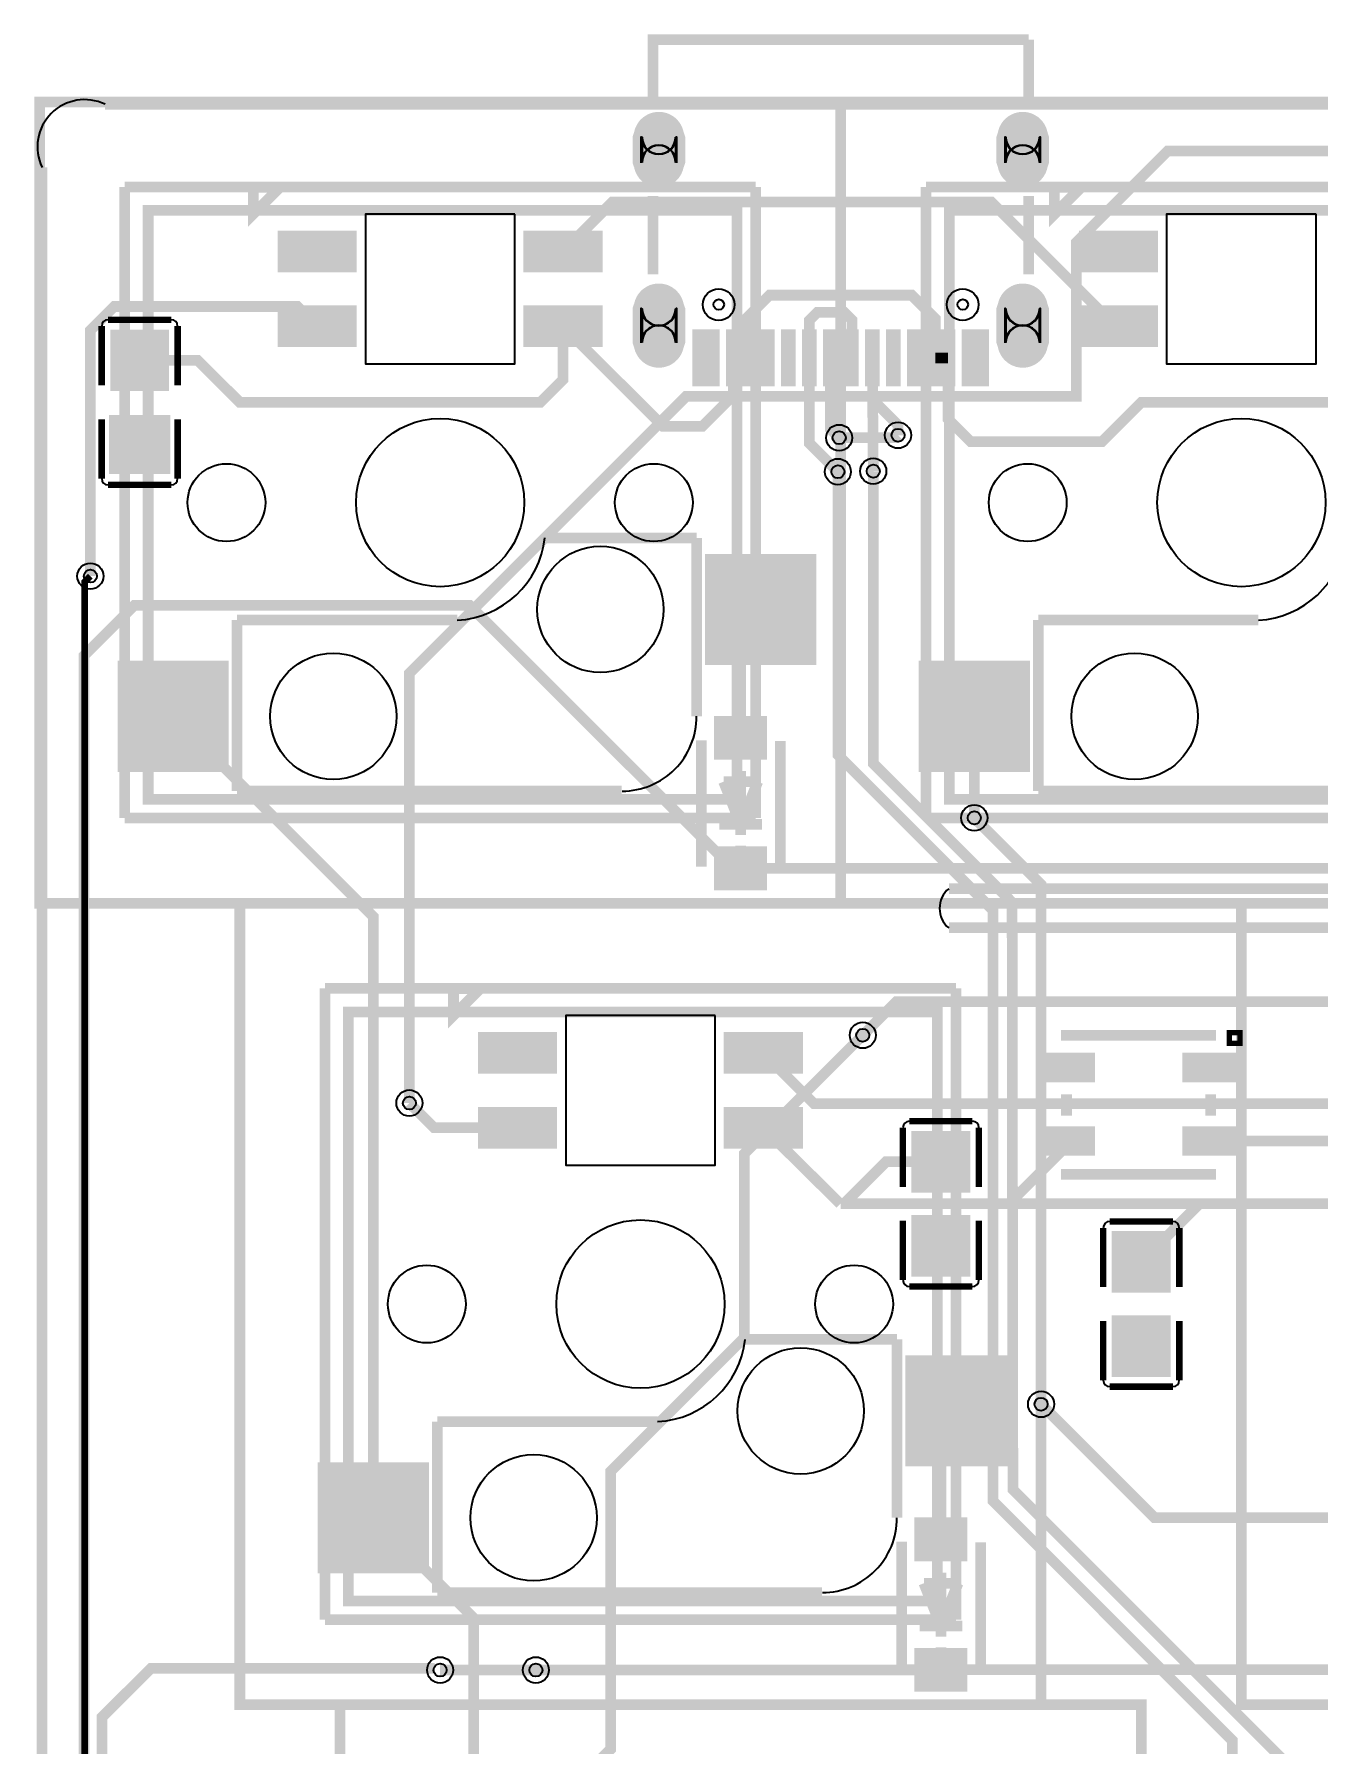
# Model space of a CAD drawing. Extents: x 183 to 12581, y -4976 to -1155.
# Drawn here: x 183 to 1384, y -2755 to -1155 of the extents above; entities that cross this region are included whole.
import ezdxf

# ---------------------------------------------------------------- set-up
doc = ezdxf.new("R2010")
doc.units = 9
for name, color, linetype, true_color in [('BoardOutLine', 7, 'Continuous', 0xff00ff), ('BottomLayer', 7, 'Continuous', 0x0000ff), ('BottomPasteMaskLayer', 7, 'Continuous', 0x800000), ('BottomSilkLayer', 7, 'Continuous', 0x66cc33), ('BottomSolderMaskLayer', 7, 'Continuous', 0xaa00ff), ('Document', 7, 'Continuous', 0xffffff), ('Hole', 7, 'Continuous', 0x222222), ('Multi-Layer', 7, 'Continuous', 0xc0c0c0), ('TopLayer', 7, 'Continuous', 0xff0000), ('TopSilkLayer', 7, 'Continuous', 0xffcc00), ('TopSolderMaskLayer', 7, 'Continuous', 0x800080)]:
    doc.layers.add(name, color=color, linetype=linetype, true_color=true_color)

msp = doc.modelspace()

# ---------------------------------------------------------------- hatches: boundary and pattern name
at = {"layer": 'BottomLayer'}
for points in [[(412.5, -1341.3), (482.5, -1341.3), (482.5, -1376.3), (412.5, -1376.3)], [(642.5, -1341.3), (712.5, -1341.3), (712.5, -1376.3), (642.5, -1376.3)], [(1162.5, -1341.3), (1232.5, -1341.3), (1232.5, -1376.3), (1162.5, -1376.3)], [(412.5, -1411.3), (482.5, -1411.3), (482.5, -1446.3), (412.5, -1446.3)], [(642.5, -1411.3), (712.5, -1411.3), (712.5, -1446.3), (642.5, -1446.3)], [(1162.5, -1411.3), (1232.5, -1411.3), (1232.5, -1446.3), (1162.5, -1446.3)], [(307.8, -1488.4), (254.7, -1488.4), (254.7, -1432.9), (307.8, -1432.9)], [(799.7, -1484), (811.5, -1484), (811.5, -1432.8), (799.7, -1432.8)], [(811.5, -1484), (823.3, -1484), (823.3, -1432.8), (811.5, -1432.8)], [(831.2, -1484), (843, -1484), (843, -1432.8), (831.2, -1432.8)], [(843, -1484), (854.8, -1484), (854.8, -1432.8), (843, -1432.8)], [(862.7, -1484), (874.5, -1484), (874.5, -1432.8), (862.7, -1432.8)], [(882.4, -1484), (894.2, -1484), (894.2, -1432.8), (882.4, -1432.8)], [(902.1, -1484), (913.9, -1484), (913.9, -1432.8), (902.1, -1432.8)], [(921.8, -1484), (933.6, -1484), (933.6, -1432.8), (921.8, -1432.8)], [(941.5, -1484), (953.3, -1484), (953.3, -1432.8), (941.5, -1432.8)], [(961.1, -1484), (973, -1484), (973, -1432.8), (961.1, -1432.8)], [(980.8, -1484), (992.6, -1484), (992.6, -1432.8), (980.8, -1432.8)], [(1000.5, -1484), (1012.3, -1484), (1012.3, -1432.8), (1000.5, -1432.8)], [(1020.2, -1484), (1032, -1484), (1032, -1432.8), (1020.2, -1432.8)], [(1032, -1484), (1043.8, -1484), (1043.8, -1432.8), (1032, -1432.8)], [(1051.7, -1484), (1063.5, -1484), (1063.5, -1432.8), (1051.7, -1432.8)], [(1063.5, -1484), (1075.3, -1484), (1075.3, -1432.8), (1063.5, -1432.8)], [(253.5, -1512.8), (253.5, -1566), (309, -1566), (309, -1512.8)], [(812.5, -1643.8), (912.5, -1643.8), (912.5, -1743.8), (812.5, -1743.8)], [(262.5, -1743.8), (362.5, -1743.8), (362.5, -1843.8), (262.5, -1843.8)], [(1012.5, -1743.8), (1112.5, -1743.8), (1112.5, -1843.8), (1012.5, -1843.8)], [(867.4, -1833.7), (867.4, -1794.3), (820.1, -1794.3), (820.1, -1833.7)], [(867.4, -1955.7), (867.4, -1916.4), (820.1, -1916.4), (820.1, -1955.7)], [(600, -2091.3), (670, -2091.3), (670, -2126.3), (600, -2126.3)], [(830, -2091.3), (900, -2091.3), (900, -2126.3), (830, -2126.3)], [(1123.2, -2135.2), (1174.4, -2135.2), (1174.4, -2109.6), (1123.2, -2109.6)], [(1258.2, -2135.2), (1309.4, -2135.2), (1309.4, -2109.6), (1258.2, -2109.6)], [(600, -2161.3), (670, -2161.3), (670, -2196.3), (600, -2196.3)], [(830, -2161.3), (900, -2161.3), (900, -2196.3), (830, -2196.3)], [(1057.8, -2238.4), (1004.7, -2238.4), (1004.7, -2182.9), (1057.8, -2182.9)], [(1123.2, -2204.1), (1174.4, -2204.1), (1174.4, -2178.5), (1123.2, -2178.5)], [(1258.2, -2204.1), (1309.4, -2204.1), (1309.4, -2178.5), (1258.2, -2178.5)], [(1057.8, -2261.7), (1004.7, -2261.7), (1004.7, -2317.2), (1057.8, -2317.2)], [(1192.2, -2332.2), (1245.4, -2332.2), (1245.4, -2276.7), (1192.2, -2276.7)], [(1192.2, -2355.4), (1245.4, -2355.4), (1245.4, -2410.9), (1192.2, -2410.9)], [(1000, -2393.8), (1100, -2393.8), (1100, -2493.8), (1000, -2493.8)], [(450, -2493.8), (550, -2493.8), (550, -2593.8), (450, -2593.8)], [(1054.9, -2583.7), (1054.9, -2544.4), (1007.7, -2544.4), (1007.7, -2583.7)], [(1054.9, -2705.8), (1054.9, -2666.4), (1007.7, -2666.4), (1007.7, -2705.8)]]:
    msp.add_hatch(color=256, dxfattribs=at).paths.add_polyline_path(points)
at = {"layer": 'BottomPasteMaskLayer'}
for points in [[(766.7, -1299), (765.5, -1299), (764.3, -1298.9), (763.1, -1298.7), (762, -1298.5), (760.8, -1298.2), (759.7, -1297.8), (758.6, -1297.4), (757.5, -1297), (756.5, -1296.5), (755.4, -1295.9), (754.4, -1295.3), (753.5, -1294.6), (752.5, -1293.9), (751.6, -1293.1), (750.7, -1292.3), (749.9, -1291.5), (749.1, -1290.6), (748.4, -1289.7), (747.7, -1288.7), (747.1, -1287.8), (746.5, -1286.7), (746, -1285.7), (745.5, -1284.6), (745, -1283.5), (744.7, -1282.4), (744.3, -1281.3), (744.1, -1280.1), (743.9, -1279), (743.7, -1277.8), (743.6, -1276.6), (743.6, -1275.4), (743.6, -1251.8), (743.6, -1250.6), (743.7, -1249.5), (743.9, -1248.3), (744.1, -1247.1), (744.3, -1246), (744.7, -1244.8), (745, -1243.7), (745.5, -1242.6), (746, -1241.6), (746.5, -1240.5), (747.1, -1239.5), (747.7, -1238.5), (748.4, -1237.5), (749.1, -1236.6), (749.9, -1235.7), (750.7, -1234.9), (751.6, -1234.1), (752.5, -1233.3), (753.5, -1232.6), (754.4, -1232), (755.4, -1231.4), (756.5, -1230.8), (757.5, -1230.3), (758.6, -1229.8), (759.7, -1229.4), (760.8, -1229.1), (762, -1228.8), (763.1, -1228.5), (764.3, -1228.4), (765.5, -1228.3), (766.7, -1228.2), (767.8, -1228.2), (769, -1228.3), (770.2, -1228.4), (771.3, -1228.5), (772.5, -1228.8), (773.6, -1229.1), (774.8, -1229.4), (775.9, -1229.8), (777, -1230.3), (778, -1230.8), (779.1, -1231.4), (780.1, -1232), (781, -1232.6), (782, -1233.3), (782.9, -1234.1), (783.7, -1234.9), (784.6, -1235.7), (785.3, -1236.6), (786.1, -1237.5), (786.8, -1238.5), (787.4, -1239.5), (788, -1240.5), (788.5, -1241.6), (789, -1242.6), (789.4, -1243.7), (789.8, -1244.8), (790.1, -1246), (790.4, -1247.1), (790.6, -1248.3), (790.7, -1249.5), (790.8, -1250.6), (790.9, -1251.8), (790.9, -1275.4), (790.8, -1276.6), (790.7, -1277.8), (790.6, -1279), (790.4, -1280.1), (790.1, -1281.3), (789.8, -1282.4), (789.4, -1283.5), (789, -1284.6), (788.5, -1285.7), (788, -1286.7), (787.4, -1287.8), (786.8, -1288.7), (786.1, -1289.7), (785.3, -1290.6), (784.6, -1291.5), (783.7, -1292.3), (782.9, -1293.1), (782, -1293.9), (781, -1294.6), (780.1, -1295.3), (779.1, -1295.9), (778, -1296.5), (777, -1297), (775.9, -1297.4), (774.8, -1297.8), (773.6, -1298.2), (772.5, -1298.5), (771.3, -1298.7), (770.2, -1298.9), (769, -1299), (767.8, -1299)], [(1109.6, -1299), (1108.4, -1299), (1107.2, -1299), (1106, -1299), (1104.9, -1298.9), (1103.7, -1298.7), (1102.5, -1298.5), (1101.4, -1298.2), (1100.3, -1297.8), (1099.2, -1297.4), (1098.1, -1297), (1097, -1296.5), (1096, -1295.9), (1095, -1295.3), (1094, -1294.6), (1093.1, -1293.9), (1092.2, -1293.1), (1091.3, -1292.3), (1090.5, -1291.5), (1089.7, -1290.6), (1089, -1289.7), (1088.3, -1288.7), (1087.6, -1287.8), (1087.1, -1286.7), (1086.5, -1285.7), (1086, -1284.6), (1085.6, -1283.5), (1085.2, -1282.4), (1084.9, -1281.3), (1084.6, -1280.1), (1084.4, -1279), (1084.3, -1277.8), (1084.2, -1276.6), (1084.2, -1275.4), (1084.2, -1251.8), (1084.2, -1250.6), (1084.3, -1249.5), (1084.4, -1248.3), (1084.6, -1247.1), (1084.9, -1246), (1085.2, -1244.8), (1085.6, -1243.7), (1086, -1242.6), (1086.5, -1241.6), (1087.1, -1240.5), (1087.6, -1239.5), (1088.3, -1238.5), (1089, -1237.5), (1089.7, -1236.6), (1090.5, -1235.7), (1091.3, -1234.9), (1092.2, -1234.1), (1093.1, -1233.3), (1094, -1232.6), (1095, -1232), (1096, -1231.4), (1097, -1230.8), (1098.1, -1230.3), (1099.2, -1229.8), (1100.3, -1229.4), (1101.4, -1229.1), (1102.5, -1228.8), (1103.7, -1228.5), (1104.9, -1228.4), (1106, -1228.3), (1107.2, -1228.2), (1108.4, -1228.2), (1109.6, -1228.3), (1110.7, -1228.4), (1111.9, -1228.5), (1113.1, -1228.8), (1114.2, -1229.1), (1115.3, -1229.4), (1116.4, -1229.8), (1117.5, -1230.3), (1118.6, -1230.8), (1119.6, -1231.4), (1120.6, -1232), (1121.6, -1232.6), (1122.5, -1233.3), (1123.4, -1234.1), (1124.3, -1234.9), (1125.1, -1235.7), (1125.9, -1236.6), (1126.6, -1237.5), (1127.3, -1238.5), (1128, -1239.5), (1128.5, -1240.5), (1129.1, -1241.6), (1129.6, -1242.6), (1130, -1243.7), (1130.4, -1244.8), (1130.7, -1246), (1131, -1247.1), (1131.2, -1248.3), (1131.3, -1249.5), (1131.4, -1250.6), (1131.4, -1251.8), (1131.4, -1275.4), (1131.4, -1276.6), (1131.3, -1277.8), (1131.2, -1279), (1131, -1280.1), (1130.7, -1281.3), (1130.4, -1282.4), (1130, -1283.5), (1129.6, -1284.6), (1129.1, -1285.7), (1128.5, -1286.7), (1128, -1287.8), (1127.3, -1288.7), (1126.6, -1289.7), (1125.9, -1290.6), (1125.1, -1291.5), (1124.3, -1292.3), (1123.4, -1293.1), (1122.5, -1293.9), (1121.6, -1294.6), (1120.6, -1295.3), (1119.6, -1295.9), (1118.6, -1296.5), (1117.5, -1297), (1116.4, -1297.4), (1115.3, -1297.8), (1114.2, -1298.2), (1113.1, -1298.5), (1111.9, -1298.7), (1110.7, -1298.9)], [(412.5, -1341.3), (482.5, -1341.3), (482.5, -1376.3), (412.5, -1376.3)], [(642.5, -1341.3), (712.5, -1341.3), (712.5, -1376.3), (642.5, -1376.3)], [(1162.5, -1341.3), (1232.5, -1341.3), (1232.5, -1376.3), (1162.5, -1376.3)], [(769, -1467.5), (767.8, -1467.5), (766.7, -1467.5), (765.5, -1467.5), (764.3, -1467.4), (763.1, -1467.2), (762, -1467), (760.8, -1466.7), (759.7, -1466.3), (758.6, -1465.9), (757.5, -1465.5), (756.5, -1465), (755.4, -1464.4), (754.4, -1463.8), (753.5, -1463.1), (752.5, -1462.4), (751.6, -1461.6), (750.7, -1460.8), (749.9, -1460), (749.1, -1459.1), (748.4, -1458.2), (747.7, -1457.2), (747.1, -1456.2), (746.5, -1455.2), (746, -1454.2), (745.5, -1453.1), (745, -1452), (744.7, -1450.9), (744.3, -1449.8), (744.1, -1448.6), (743.9, -1447.5), (743.7, -1446.3), (743.6, -1445.1), (743.6, -1443.9), (743.6, -1412.4), (743.6, -1411.3), (743.7, -1410.1), (743.9, -1408.9), (744.1, -1407.8), (744.3, -1406.6), (744.7, -1405.5), (745, -1404.4), (745.5, -1403.3), (746, -1402.2), (746.5, -1401.1), (747.1, -1400.1), (747.7, -1399.1), (748.4, -1398.2), (749.1, -1397.3), (749.9, -1396.4), (750.7, -1395.5), (751.6, -1394.7), (752.5, -1394), (753.5, -1393.3), (754.4, -1392.6), (755.4, -1392), (756.5, -1391.4), (757.5, -1390.9), (758.6, -1390.4), (759.7, -1390), (760.8, -1389.7), (762, -1389.4), (763.1, -1389.2), (764.3, -1389), (765.5, -1388.9), (766.7, -1388.8), (767.8, -1388.8), (769, -1388.9), (770.2, -1389), (771.3, -1389.2), (772.5, -1389.4), (773.6, -1389.7), (774.8, -1390), (775.9, -1390.4), (777, -1390.9), (778, -1391.4), (779.1, -1392), (780.1, -1392.6), (781, -1393.3), (782, -1394), (782.9, -1394.7), (783.7, -1395.5), (784.6, -1396.4), (785.3, -1397.3), (786.1, -1398.2), (786.8, -1399.1), (787.4, -1400.1), (788, -1401.1), (788.5, -1402.2), (789, -1403.3), (789.4, -1404.4), (789.8, -1405.5), (790.1, -1406.6), (790.4, -1407.8), (790.6, -1408.9), (790.7, -1410.1), (790.8, -1411.3), (790.9, -1412.4), (790.9, -1443.9), (790.8, -1445.1), (790.7, -1446.3), (790.6, -1447.5), (790.4, -1448.6), (790.1, -1449.8), (789.8, -1450.9), (789.4, -1452), (789, -1453.1), (788.5, -1454.2), (788, -1455.2), (787.4, -1456.2), (786.8, -1457.2), (786.1, -1458.2), (785.3, -1459.1), (784.6, -1460), (783.7, -1460.8), (782.9, -1461.6), (782, -1462.4), (781, -1463.1), (780.1, -1463.8), (779.1, -1464.4), (778, -1465), (777, -1465.5), (775.9, -1465.9), (774.8, -1466.3), (773.6, -1466.7), (772.5, -1467), (771.3, -1467.2), (770.2, -1467.4)], [(1109.6, -1467.5), (1108.4, -1467.5), (1107.2, -1467.5), (1106, -1467.5), (1104.9, -1467.4), (1103.7, -1467.2), (1102.5, -1467), (1101.4, -1466.7), (1100.3, -1466.3), (1099.2, -1465.9), (1098.1, -1465.5), (1097, -1465), (1096, -1464.4), (1095, -1463.8), (1094, -1463.1), (1093.1, -1462.4), (1092.2, -1461.6), (1091.3, -1460.8), (1090.5, -1460), (1089.7, -1459.1), (1089, -1458.2), (1088.3, -1457.2), (1087.6, -1456.2), (1087.1, -1455.2), (1086.5, -1454.2), (1086, -1453.1), (1085.6, -1452), (1085.2, -1450.9), (1084.9, -1449.8), (1084.6, -1448.6), (1084.4, -1447.5), (1084.3, -1446.3), (1084.2, -1445.1), (1084.2, -1443.9), (1084.2, -1412.4), (1084.2, -1411.3), (1084.3, -1410.1), (1084.4, -1408.9), (1084.6, -1407.8), (1084.9, -1406.6), (1085.2, -1405.5), (1085.6, -1404.4), (1086, -1403.3), (1086.5, -1402.2), (1087.1, -1401.1), (1087.6, -1400.1), (1088.3, -1399.1), (1089, -1398.2), (1089.7, -1397.3), (1090.5, -1396.4), (1091.3, -1395.5), (1092.2, -1394.7), (1093.1, -1394), (1094, -1393.3), (1095, -1392.6), (1096, -1392), (1097, -1391.4), (1098.1, -1390.9), (1099.2, -1390.4), (1100.3, -1390), (1101.4, -1389.7), (1102.5, -1389.4), (1103.7, -1389.2), (1104.9, -1389), (1106, -1388.9), (1107.2, -1388.8), (1108.4, -1388.8), (1109.6, -1388.9), (1110.7, -1389), (1111.9, -1389.2), (1113.1, -1389.4), (1114.2, -1389.7), (1115.3, -1390), (1116.4, -1390.4), (1117.5, -1390.9), (1118.6, -1391.4), (1119.6, -1392), (1120.6, -1392.6), (1121.6, -1393.3), (1122.5, -1394), (1123.4, -1394.7), (1124.3, -1395.5), (1125.1, -1396.4), (1125.9, -1397.3), (1126.6, -1398.2), (1127.3, -1399.1), (1128, -1400.1), (1128.5, -1401.1), (1129.1, -1402.2), (1129.6, -1403.3), (1130, -1404.4), (1130.4, -1405.5), (1130.7, -1406.6), (1131, -1407.8), (1131.2, -1408.9), (1131.3, -1410.1), (1131.4, -1411.3), (1131.4, -1412.4), (1131.4, -1443.9), (1131.4, -1445.1), (1131.3, -1446.3), (1131.2, -1447.5), (1131, -1448.6), (1130.7, -1449.8), (1130.4, -1450.9), (1130, -1452), (1129.6, -1453.1), (1129.1, -1454.2), (1128.5, -1455.2), (1128, -1456.2), (1127.3, -1457.2), (1126.6, -1458.2), (1125.9, -1459.1), (1125.1, -1460), (1124.3, -1460.8), (1123.4, -1461.6), (1122.5, -1462.4), (1121.6, -1463.1), (1120.6, -1463.8), (1119.6, -1464.4), (1118.6, -1465), (1117.5, -1465.5), (1116.4, -1465.9), (1115.3, -1466.3), (1114.2, -1466.7), (1113.1, -1467), (1111.9, -1467.2), (1110.7, -1467.4)], [(412.5, -1411.3), (482.5, -1411.3), (482.5, -1446.3), (412.5, -1446.3)], [(642.5, -1411.3), (712.5, -1411.3), (712.5, -1446.3), (642.5, -1446.3)], [(1162.5, -1411.3), (1232.5, -1411.3), (1232.5, -1446.3), (1162.5, -1446.3)], [(306.5, -1432.9), (256.1, -1432.9), (254.1, -1434.9), (254.1, -1480.2), (256.1, -1482.1), (272.2, -1482.3), (272.2, -1464.6), (289.9, -1464.6), (289.9, -1481.9), (306.5, -1482.1), (308.4, -1480.2), (308.4, -1434.9)], [(823.3, -1432.8), (823.3, -1484), (811.5, -1484), (811.5, -1484), (799.7, -1484), (799.7, -1432.8), (811.5, -1432.8), (811.5, -1432.8)], [(854.8, -1432.8), (854.8, -1484), (843, -1484), (843, -1484), (831.2, -1484), (831.2, -1432.8), (843, -1432.8), (843, -1432.8)], [(874.5, -1432.8), (874.5, -1484), (862.7, -1484), (862.7, -1432.8)], [(882.4, -1484), (882.4, -1432.8), (894.2, -1432.8), (894.2, -1484)], [(913.9, -1432.8), (913.9, -1484), (902.1, -1484), (902.1, -1432.8)], [(933.6, -1432.8), (933.6, -1484), (921.8, -1484), (921.8, -1432.8)], [(953.3, -1432.8), (953.3, -1484), (941.5, -1484), (941.5, -1432.8)], [(973, -1432.8), (973, -1484), (961.1, -1484), (961.1, -1432.8)], [(992.6, -1432.8), (992.6, -1484), (980.8, -1484), (980.8, -1432.8)], [(1012.3, -1432.8), (1012.3, -1484), (1000.5, -1484), (1000.5, -1432.8)], [(1043.8, -1432.8), (1043.8, -1484), (1032, -1484), (1032, -1484), (1020.2, -1484), (1020.2, -1432.8), (1032, -1432.8), (1032, -1432.8)], [(1075.3, -1432.8), (1075.3, -1484), (1063.5, -1484), (1063.5, -1484), (1051.7, -1484), (1051.7, -1432.8), (1063.5, -1432.8), (1063.5, -1432.8)], [(256.1, -1567.2), (306.5, -1567.2), (308.4, -1565.2), (308.4, -1519.9), (306.5, -1517.9), (290.3, -1517.7), (290.3, -1535.5), (272.6, -1535.5), (272.6, -1518.1), (256.1, -1517.9), (254.1, -1519.9), (254.1, -1565.2)], [(812.5, -1643.8), (912.5, -1643.8), (912.5, -1743.8), (812.5, -1743.8)], [(262.5, -1743.8), (362.5, -1743.8), (362.5, -1843.8), (262.5, -1843.8)], [(1012.5, -1743.8), (1112.5, -1743.8), (1112.5, -1843.8), (1012.5, -1843.8)], [(867.4, -1833.7), (867.4, -1794.3), (820.1, -1794.3), (820.1, -1833.7)], [(867.4, -1955.7), (867.4, -1916.4), (820.1, -1916.4), (820.1, -1955.7)], [(600, -2091.3), (670, -2091.3), (670, -2126.3), (600, -2126.3)], [(830, -2091.3), (900, -2091.3), (900, -2126.3), (830, -2126.3)], [(1123.2, -2135.2), (1174.4, -2135.2), (1174.4, -2109.6), (1123.2, -2109.6)], [(1258.2, -2135.2), (1309.4, -2135.2), (1309.4, -2109.6), (1258.2, -2109.6)], [(600, -2161.3), (670, -2161.3), (670, -2196.3), (600, -2196.3)], [(830, -2161.3), (900, -2161.3), (900, -2196.3), (830, -2196.3)], [(1056.5, -2182.9), (1006.1, -2182.9), (1004.1, -2184.9), (1004.1, -2230.2), (1006.1, -2232.1), (1022.2, -2232.3), (1022.2, -2214.6), (1039.9, -2214.6), (1039.9, -2231.9), (1056.5, -2232.1), (1058.4, -2230.2), (1058.4, -2184.9)], [(1123.2, -2204.1), (1174.4, -2204.1), (1174.4, -2178.5), (1123.2, -2178.5)], [(1258.2, -2204.1), (1309.4, -2204.1), (1309.4, -2178.5), (1258.2, -2178.5)], [(1006.1, -2317.2), (1056.5, -2317.2), (1058.4, -2315.2), (1058.4, -2269.9), (1056.5, -2268), (1040.3, -2267.8), (1040.3, -2285.5), (1022.6, -2285.5), (1022.6, -2268.2), (1006.1, -2268), (1004.1, -2269.9), (1004.1, -2315.2)], [(1244, -2276.7), (1193.6, -2276.7), (1191.6, -2278.6), (1191.6, -2323.9), (1193.6, -2325.9), (1209.7, -2326.1), (1209.7, -2308.4), (1227.4, -2308.4), (1227.4, -2325.7), (1244, -2325.9), (1245.9, -2323.9), (1245.9, -2278.6)], [(1193.6, -2410.9), (1244, -2410.9), (1245.9, -2409), (1245.9, -2363.7), (1244, -2361.7), (1227.8, -2361.5), (1227.8, -2379.2), (1210.1, -2379.2), (1210.1, -2361.9), (1193.6, -2361.7), (1191.6, -2363.7), (1191.6, -2409)], [(1000, -2393.8), (1100, -2393.8), (1100, -2493.8), (1000, -2493.8)], [(450, -2493.8), (550, -2493.8), (550, -2593.8), (450, -2593.8)], [(1054.9, -2583.7), (1054.9, -2544.4), (1007.7, -2544.4), (1007.7, -2583.7)], [(1054.9, -2705.8), (1054.9, -2666.4), (1007.7, -2666.4), (1007.7, -2705.8)]]:
    msp.add_hatch(color=256, dxfattribs=at).paths.add_polyline_path(points)
at = {"layer": 'BottomSolderMaskLayer'}
for points in [[(791.9, -1275.8, -0.785398), (742.6, -1275.8), (742.6, -1251.5, -0.785398), (791.9, -1251.5)], [(1132.4, -1275.8, -0.785398), (1083.2, -1275.8), (1083.2, -1251.5, -0.785398), (1132.4, -1251.5)], [(410.5, -1339.3), (484.5, -1339.3), (484.5, -1378.3), (410.5, -1378.3)], [(640.5, -1339.3), (714.5, -1339.3), (714.5, -1378.3), (640.5, -1378.3)], [(1160.5, -1339.3), (1234.5, -1339.3), (1234.5, -1378.3), (1160.5, -1378.3)], [(791.9, -1444.3, -0.785398), (742.6, -1444.3), (742.6, -1412, -0.785398), (791.9, -1412)], [(1132.4, -1444.3, -0.785398), (1083.2, -1444.3), (1083.2, -1412, -0.785398), (1132.4, -1412)], [(410.5, -1409.3), (484.5, -1409.3), (484.5, -1448.3), (410.5, -1448.3)], [(640.5, -1409.3), (714.5, -1409.3), (714.5, -1448.3), (640.5, -1448.3)], [(1160.5, -1409.3), (1234.5, -1409.3), (1234.5, -1448.3), (1160.5, -1448.3)], [(308.8, -1489.5), (253.7, -1489.5), (253.7, -1431.9), (308.8, -1431.9)], [(798.7, -1485), (812.5, -1485), (812.5, -1431.8), (798.7, -1431.8)], [(810.5, -1485), (824.3, -1485), (824.3, -1431.8), (810.5, -1431.8)], [(830.2, -1485), (844, -1485), (844, -1431.8), (830.2, -1431.8)], [(842, -1485), (855.8, -1485), (855.8, -1431.8), (842, -1431.8)], [(861.7, -1485), (875.5, -1485), (875.5, -1431.8), (861.7, -1431.8)], [(881.4, -1485), (895.2, -1485), (895.2, -1431.8), (881.4, -1431.8)], [(901.1, -1485), (914.9, -1485), (914.9, -1431.8), (901.1, -1431.8)], [(920.8, -1485), (934.6, -1485), (934.6, -1431.8), (920.8, -1431.8)], [(940.5, -1485), (954.3, -1485), (954.3, -1431.8), (940.5, -1431.8)], [(960.1, -1485), (974, -1485), (974, -1431.8), (960.1, -1431.8)], [(979.8, -1485), (993.6, -1485), (993.6, -1431.8), (979.8, -1431.8)], [(999.5, -1485), (1013.3, -1485), (1013.3, -1431.8), (999.5, -1431.8)], [(1019.2, -1485), (1033, -1485), (1033, -1431.8), (1019.2, -1431.8)], [(1031, -1485), (1044.8, -1485), (1044.8, -1431.8), (1031, -1431.8)], [(1050.7, -1485), (1064.5, -1485), (1064.5, -1431.8), (1050.7, -1431.8)], [(1062.5, -1485), (1076.3, -1485), (1076.3, -1431.8), (1062.5, -1431.8)], [(252.5, -1511.8), (252.5, -1567), (310, -1567), (310, -1511.8)], [(810.5, -1641.8), (914.5, -1641.8), (914.5, -1745.8), (810.5, -1745.8)], [(260.5, -1741.8), (364.5, -1741.8), (364.5, -1845.8), (260.5, -1845.8)], [(1010.5, -1741.8), (1114.5, -1741.8), (1114.5, -1845.8), (1010.5, -1845.8)], [(868.6, -1834.5), (868.6, -1793.5), (818.9, -1793.5), (818.9, -1834.5)], [(868.6, -1956.6), (868.6, -1915.5), (818.9, -1915.5), (818.9, -1956.6)], [(598, -2089.3), (672, -2089.3), (672, -2128.3), (598, -2128.3)], [(828, -2089.3), (902, -2089.3), (902, -2128.3), (828, -2128.3)], [(1122.2, -2136.2), (1175.4, -2136.2), (1175.4, -2108.6), (1122.2, -2108.6)], [(1257.2, -2136.2), (1310.4, -2136.2), (1310.4, -2108.6), (1257.2, -2108.6)], [(598, -2159.3), (672, -2159.3), (672, -2198.3), (598, -2198.3)], [(828, -2159.3), (902, -2159.3), (902, -2198.3), (828, -2198.3)], [(1058.8, -2239.5), (1003.7, -2239.5), (1003.7, -2181.9), (1058.8, -2181.9)], [(1122.2, -2205.1), (1175.4, -2205.1), (1175.4, -2177.5), (1122.2, -2177.5)], [(1257.2, -2205.1), (1310.4, -2205.1), (1310.4, -2177.5), (1257.2, -2177.5)], [(1058.8, -2260.6), (1003.7, -2260.6), (1003.7, -2318.2), (1058.8, -2318.2)], [(1191.2, -2333.2), (1246.3, -2333.2), (1246.3, -2275.6), (1191.2, -2275.6)], [(1191.2, -2354.4), (1246.3, -2354.4), (1246.3, -2412), (1191.2, -2412)], [(998, -2391.8), (1102, -2391.8), (1102, -2495.8), (998, -2495.8)], [(448, -2491.8), (552, -2491.8), (552, -2595.8), (448, -2595.8)], [(1056.1, -2584.6), (1056.1, -2543.5), (1006.5, -2543.5), (1006.5, -2584.6)], [(1056.1, -2706.6), (1056.1, -2665.6), (1006.5, -2665.6), (1006.5, -2706.6)]]:
    msp.add_hatch(color=256, dxfattribs=at).paths.add_polyline_path(points)
at = {"layer": 'Document'}
for points in [[(826.6, -1817.1), (861.6, -1817.1), (861.6, -1807.1), (826.6, -1807.1)], [(848.8, -1830), (848.8, -1795), (838.8, -1795), (838.8, -1830)], [(848.8, -1950), (848.8, -1915), (838.8, -1915), (838.8, -1950)], [(1014.1, -2567.1), (1049.1, -2567.1), (1049.1, -2557.1), (1014.1, -2557.1)], [(1036.3, -2580.1), (1036.3, -2545.1), (1026.3, -2545.1), (1026.3, -2580.1)], [(1036.3, -2700.1), (1036.3, -2665.1), (1026.3, -2665.1), (1026.3, -2700.1)]]:
    msp.add_hatch(color=256, dxfattribs=at).paths.add_polyline_path(points)
at = {"layer": 'Multi-Layer'}
for points in [[(790.9, -1275.4, -0.785398), (743.6, -1275.4), (743.6, -1251.8, -0.785398), (790.9, -1251.8)], [(1131.4, -1275.4, -0.785398), (1084.2, -1275.4), (1084.2, -1251.8, -0.785398), (1131.4, -1251.8)], [(790.9, -1443.9, -0.785398), (743.6, -1443.9), (743.6, -1412.4, -0.785398), (790.9, -1412.4)], [(1131.4, -1443.9, -0.785398), (1084.2, -1443.9), (1084.2, -1412.4, -0.785398), (1131.4, -1412.4)]]:
    msp.add_hatch(color=256, dxfattribs=at).paths.add_polyline_path(points)
at = {"layer": 'TopSolderMaskLayer'}
for points in [[(791.9, -1275.8, -0.785398), (742.6, -1275.8), (742.6, -1251.5, -0.785398), (791.9, -1251.5)], [(1132.4, -1275.8, -0.785398), (1083.2, -1275.8), (1083.2, -1251.5, -0.785398), (1132.4, -1251.5)], [(791.9, -1444.3, -0.785398), (742.6, -1444.3), (742.6, -1412, -0.785398), (791.9, -1412)], [(1132.4, -1444.3, -0.785398), (1083.2, -1444.3), (1083.2, -1412, -0.785398), (1132.4, -1412)]]:
    msp.add_hatch(color=256, dxfattribs=at).paths.add_polyline_path(points)

# ---------------------------------------------------------------- linework, layer by layer
at = {"layer": 'BoardOutLine', "const_width": 10}
for points in [[(248.9, -1221), (12505.8, -1221)], [(189.8, -4911.9), (189.8, -1280.1)]]:
    msp.add_lwpolyline(points, dxfattribs=at)
at = {"layer": 'BoardOutLine'}
msp.add_arc((229.7, -1260.9), 44.2, 64.2752, 205.7248, dxfattribs=at)
at = {"layer": 'BottomLayer', "const_width": 10}
for points in [[(677.5, -1358.8), (723.8, -1312.5), (1078.5, -1312.5), (1196.4, -1430.4)], [(447.5, -1428.8), (429, -1410.3), (257.3, -1410.3), (235.1, -1432.5), (235.1, -1662.6)], [(1026.1, -1458.4), (1026.1, -1421.9), (1003.9, -1399.7), (870.8, -1399.7), (848.9, -1421.6), (848.9, -1458.4)], [(281.3, -1460.7), (335.6, -1460.7), (375, -1500), (656.3, -1500), (677.5, -1478.8), (677.5, -1428.8)], [(677.5, -1428.8), (771.1, -1522.3), (808.1, -1522.3), (837.1, -1493.3), (837.1, -1458.4)], [(908, -1458.4), (908, -1423.3), (915.5, -1415.8), (940.8, -1415.8), (948, -1423), (947.4, -1458.4)], [(934.8, -1564.9), (908, -1538.1), (908, -1458.4)], [(936, -1533.1), (927.7, -1524.8), (927.7, -1458.4)], [(967.9, -1564.4), (967.1, -1458.4)], [(1037.9, -1458.4), (1026.1, -1458.4)], [(12297.6, -1500), (12111.1, -1500), (12089.8, -1478.7), (11926.9, -1478.7), (11905.5, -1500), (1218.8, -1500), (1182, -1536.8), (1059.1, -1536.8), (1037.9, -1515.6), (1037.9, -1458.4)], [(967.4, -1497.5), (991.2, -1521.3), (991.2, -1530.8)], [(838.8, -1938.6), (590, -1690), (276.3, -1690), (229.2, -1737), (229.2, -4904), (259.2, -4933.6), (4770.6, -4937.9), (4779.7, -4928.7), (4886.5, -4928.7)], [(862.5, -1693.8), (843.8, -1712.5), (843.8, -1814)], [(312.5, -1793.8), (500, -1981.3), (500, -2543.8)], [(1062.5, -1793.8), (1062.5, -1888.8)], [(843.8, -1936.1), (10969, -1936.1)], [(3751.2, -2092.3), (3375.7, -2092.3), (3344.3, -2060.8), (3030.7, -2060.8), (2998.8, -2092.7), (2610.5, -2092.7), (2577.6, -2059.8), (2279.4, -2059.8), (2247.4, -2091.8), (1872.4, -2091.8), (1841.4, -2060.8), (989.6, -2060.8), (958.1, -2092.3)], [(865, -2108.8), (912.5, -2156.3), (1550, -2156.3), (1572.5, -2178.8)], [(533.7, -2155.7), (556.8, -2178.8), (635, -2178.8)], [(865, -2178.8), (937, -2250)], [(1148.8, -2191.3), (1148.8, -2196.1), (1094.8, -2250)], [(1406.4, -2196.2), (1401.5, -2191.3), (1283.8, -2191.3)], [(1031.3, -2210.7), (979.9, -2210.7), (940.6, -2250)], [(937.5, -2250), (11717.6, -2250)], [(1218.8, -2304.4), (1273.2, -2250), (1311.5, -2250)], [(1050, -2443.8), (1031.3, -2462.5), (1031.3, -2564)], [(1125, -2437.6), (1231.3, -2543.8), (1437.5, -2543.8)], [(500, -2543.8), (593.8, -2637.6), (593.8, -3293.8)], [(557.5, -2684.6), (291.9, -2684.6), (246.1, -2730.3), (246.1, -4888.9), (271.8, -4914.6), (4747.2, -4914.6)], [(1031.3, -2686.1), (652.1, -2686.3)], [(1031.3, -2686.1), (11156.5, -2686.1)]]:
    msp.add_lwpolyline(points, dxfattribs=at)
at = {"layer": 'BottomSilkLayer'}
for points, const_width in [([(1113.5, -1160.5), (761.6, -1160.5), (761.6, -1218.8)], 10), ([(1113.5, -1160.5), (1113.5, -1218.8)], 10), ([(761.6, -1306.9), (761.6, -1380.2)], 10), ([(1113.5, -1306.9), (1113.5, -1380.2)], 10), ([(310.8, -1422.7), (251.7, -1422.7)], 6), ([(245.7, -1428.7), (245.7, -1484.2)], 6), ([(316.8, -1484.2), (316.8, -1428.7)], 6), ([(245.7, -1571.3), (245.7, -1515.8)], 6), ([(316.8, -1515.8), (316.8, -1571.3)], 6), ([(310.8, -1577.3), (251.7, -1577.3)], 6), ([(807, -1934.4), (807, -1816.2)], 10), ([(881, -1934.9), (881, -1816.8)], 10), ([(827.8, -1855), (843.8, -1895)], 10), ([(859.8, -1855), (827.8, -1855)], 10), ([(843.8, -1905), (843.8, -1845)], 10), ([(843.8, -1895), (859.8, -1855)], 10), ([(863.8, -1895), (823.8, -1895)], 10), ([(1148.8, -2097.4), (1148.8, -2092.4), (1283.8, -2092.4), (1283.8, -2097.4)], 10), ([(1148.8, -2167.4), (1148.8, -2147.4)], 10), ([(1283.8, -2167.4), (1283.8, -2147.4)], 10), ([(995.7, -2178.7), (995.7, -2234.3)], 6), ([(1060.8, -2172.7), (1001.7, -2172.7)], 6), ([(1066.8, -2234.3), (1066.8, -2178.7)], 6), ([(1148.8, -2217.4), (1148.8, -2222.4), (1283.8, -2222.4), (1283.8, -2217.4)], 10), ([(995.7, -2321.4), (995.7, -2265.8)], 6), ([(1066.8, -2265.8), (1066.8, -2321.4)], 6), ([(1183.2, -2328), (1183.2, -2272.5)], 6), ([(1189.2, -2266.5), (1248.4, -2266.5)], 6), ([(1254.4, -2272.5), (1254.4, -2328)], 6), ([(1060.8, -2327.4), (1001.7, -2327.4)], 6), ([(1183.2, -2359.6), (1183.2, -2415.1)], 6), ([(1254.4, -2415.1), (1254.4, -2359.6)], 6), ([(1189.2, -2421.1), (1248.4, -2421.1)], 6), ([(994.5, -2684.4), (994.5, -2566.3)], 10), ([(1068.5, -2684.9), (1068.5, -2566.8)], 10), ([(1031.3, -2655.1), (1031.3, -2595.1)], 10), ([(1015.3, -2605.1), (1031.3, -2645.1)], 10), ([(1047.3, -2605.1), (1015.3, -2605.1)], 10), ([(1031.3, -2645.1), (1047.3, -2605.1)], 10), ([(1051.3, -2645.1), (1011.3, -2645.1)], 10)]:
    msp.add_lwpolyline(points, dxfattribs=dict(at, const_width=const_width))
at = {"layer": 'BottomSilkLayer', "const_width": 10}
for points in [[(387.5, -1298.8), (412.5, -1298.8), (387.5, -1323.8), (387.5, -1298.8)], [(1137.5, -1298.8), (1162.5, -1298.8), (1137.5, -1323.8), (1137.5, -1298.8)], [(575, -2048.8), (600, -2048.8), (575, -2073.8), (575, -2048.8)], [(1303.8, -2092.4), (1303.8, -2097.4), (1308.8, -2097.4), (1308.8, -2092.4), (1303.8, -2092.4)]]:
    msp.add_lwpolyline(points, close=True, dxfattribs=at)
at = {"layer": 'BottomSilkLayer'}
for centre, start, end in [((251.7, -1428.7), 90, 180), ((310.8, -1428.7), 0, 90), ((251.7, -1571.3), 180, 270), ((310.8, -1571.3), 270, 0), ((1001.7, -2178.7), 90, 180), ((1060.8, -2178.7), 0, 90), ((1189.2, -2272.5), 90, 180), ((1248.4, -2272.5), 0, 90), ((1001.7, -2321.4), 180, 270), ((1060.8, -2321.4), 270, 0), ((1189.2, -2415.1), 180, 270), ((1248.4, -2415.1), 270, 0)]:
    msp.add_arc(centre, 6, start, end, dxfattribs=at)
at = {"layer": 'BottomSolderMaskLayer'}
for points in [[(750.8, -1275.8), (750.8, -1251.5)], [(783.7, -1275.8), (783.7, -1251.5)], [(1091.4, -1275.8), (1091.4, -1251.5)], [(1124.2, -1275.8), (1124.2, -1251.5)], [(750.8, -1444.3), (750.8, -1412)], [(783.7, -1444.3), (783.7, -1412)], [(1091.4, -1444.3), (1091.4, -1412)], [(1124.2, -1444.3), (1124.2, -1412)]]:
    msp.add_lwpolyline(points, close=True, dxfattribs=at)
for centre, start, end in [((767.2, -1251.5), 180, 360), ((767.2, -1275.8), 360, 180), ((1107.8, -1251.5), 180, 360), ((1107.8, -1275.8), 360, 180), ((767.2, -1412), 180, 360), ((1107.8, -1412), 180, 360), ((767.2, -1444.3), 360, 180), ((1107.8, -1444.3), 360, 180)]:
    msp.add_arc(centre, 16.4, start, end, dxfattribs=at)
at = {"layer": 'Document', "const_width": 10}
for points in [[(937.5, -1968.8), (187.5, -1968.8), (187.5, -1218.8), (937.5, -1218.8)], [(937.5, -1218.8), (937.5, -1968.8)], [(1687.5, -1968.8), (937.5, -1968.8), (937.5, -1218.8), (1687.5, -1218.8)], [(660.5, -1626.8), (802.5, -1626.8)], [(802.5, -1626.8), (802.5, -1793.8)], [(372.5, -1703.8), (372.5, -1863.8)], [(372.5, -1703.8), (578.5, -1703.8)], [(1122.5, -1703.8), (1122.5, -1863.8)], [(1122.5, -1703.8), (1328.5, -1703.8)], [(732.5, -1863.8), (372.5, -1863.8)], [(1482.5, -1863.8), (1122.5, -1863.8)], [(1125, -2718.8), (375, -2718.8), (375, -1968.8), (1125, -1968.8)], [(1125, -1968.8), (1125, -2718.8)], [(2062.5, -2718.8), (1312.5, -2718.8), (1312.5, -1968.8), (2062.5, -1968.8)], [(848, -2376.8), (990, -2376.8)], [(990, -2376.8), (990, -2543.8)], [(560, -2453.8), (560, -2613.8)], [(560, -2453.8), (766, -2453.8)], [(920, -2613.8), (560, -2613.8)], [(1218.8, -3468.8), (468.8, -3468.8), (468.8, -2718.8), (1218.8, -2718.8)], [(1218.8, -2718.8), (1218.8, -3468.8)]]:
    msp.add_lwpolyline(points, dxfattribs=at)
at = {"layer": 'Document'}
for centre in [(823.3, -1408.5), (1051.7, -1408.5)]:
    msp.add_circle(centre, 4.92, dxfattribs=at)
for centre, radius, start, end in [((573.8, -1616.6), 87.4, 273.1216, 353.2761), ((1323.8, -1616.6), 87.4, 273.1216, 353.2761), ((732.8, -1794.1), 69.7, 270, 0.2787), ((761.3, -2366.6), 87.4, 273.1216, 353.2761), ((920.4, -2544.1), 69.7, 270, 0.2787)]:
    msp.add_arc(centre, radius, start, end, dxfattribs=at)
at = {"layer": 'Hole'}
for centre in [(936, -1533.1), (991.1, -1530.8), (934.8, -1564.9), (967.9, -1564.4), (235.1, -1662.6), (1062.5, -1888.8), (958.1, -2092.3), (533.7, -2155.7), (1125, -2437.6), (562.5, -2686.3), (652.1, -2686.3)]:
    msp.add_circle(centre, 6.1, dxfattribs=at)
at = {"layer": 'Multi-Layer'}
for points in [[(751.5, -1275.4), (751.5, -1251.8)], [(783, -1275.4), (783, -1251.8)], [(1092, -1275.4), (1092, -1251.8)], [(1123.5, -1275.4), (1123.5, -1251.8)], [(632.5, -1323.8), (492.5, -1323.8), (492.5, -1463.8), (632.5, -1463.8)], [(1382.5, -1323.8), (1242.5, -1323.8), (1242.5, -1463.8), (1382.5, -1463.8)], [(751.5, -1443.9), (751.5, -1412.4)], [(783, -1443.9), (783, -1412.4)], [(1092, -1443.9), (1092, -1412.4)], [(1123.5, -1443.9), (1123.5, -1412.4)], [(820, -2073.8), (680, -2073.8), (680, -2213.8), (820, -2213.8)]]:
    msp.add_lwpolyline(points, close=True, dxfattribs=at)
for centre, radius in [((823.3, -1408.5), 14.8), ((1051.7, -1408.5), 14.8), ((562.5, -1593.8), 78.7), ((991.1, -1530.8), 12.2), ((1312.5, -1593.8), 78.7), ((936, -1533.1), 12.2), ((362.5, -1593.8), 36.4), ((762.5, -1593.8), 36.4), ((934.8, -1564.9), 12.2), ((967.9, -1564.4), 12.2), ((1112.5, -1593.8), 36.4), ((712.5, -1693.8), 59.1), ((235.1, -1662.6), 12.2), ((462.5, -1793.8), 59.1), ((1212.5, -1793.8), 59.1), ((1062.5, -1888.8), 12.2), ((958.1, -2092.3), 12.2), ((533.7, -2155.7), 12.2), ((750, -2343.8), 78.7), ((550, -2343.8), 36.4), ((950, -2343.8), 36.4), ((900, -2443.8), 59.1), ((1125, -2437.6), 12.2), ((650, -2543.8), 59.1), ((562.5, -2686.3), 12.2), ((652.1, -2686.3), 12.2)]:
    msp.add_circle(centre, radius, dxfattribs=at)
for centre, start, end in [((767.2, -1251.8), 180, 360), ((767.2, -1275.4), 360, 180), ((1107.8, -1251.8), 180, 360), ((1107.8, -1275.4), 360, 180), ((767.2, -1412.4), 180, 360), ((1107.8, -1412.4), 180, 360), ((767.2, -1443.9), 360, 180), ((1107.8, -1443.9), 360, 180)]:
    msp.add_arc(centre, 15.7, start, end, dxfattribs=at)
at = {"layer": 'TopLayer'}
for points, const_width in [([(12362.1, -1428.7), (12311.2, -1479.5), (12088.3, -1479.5), (12024.3, -1415.5), (12024.3, -1275.5), (12013.7, -1264.9), (1243.4, -1264.9), (1158.1, -1350.2), (1158.1, -1494.3), (792.9, -1494.3), (533.7, -1753.5), (533.7, -2155.7)], 10), ([(991.2, -1530.8), (988.9, -1533.1), (936, -1533.1)], 10), ([(1290.6, -2797.8), (1304, -2784.4), (1304, -2752.2), (1080, -2528.2), (1080, -1975.2), (934.8, -1830), (934.8, -1564.9)], 10), ([(1371.6, -2790.3), (1098.6, -2517.3), (1097.9, -1967.9), (967.9, -1837.9), (967.9, -1564.4)], 10), ([(4674.6, -4951), (4576.8, -4951), (4560.5, -4934.8), (258.3, -4934.8), (229.8, -4906.4), (229.8, -1667.9), (235.1, -1662.6)], 6), ([(1062.5, -1888.8), (1125, -1951.3), (1125, -2437.6)], 10), ([(958.1, -2092.3), (847.2, -2203.2), (847.2, -2375.3), (722.2, -2500.3), (722.2, -2760.3), (652.2, -2830.3), (652.2, -2915.3)], 10), ([(652.1, -2686.3), (562.5, -2686.3)], 10)]:
    msp.add_lwpolyline(points, dxfattribs=dict(at, const_width=const_width))
at = {"layer": 'TopSilkLayer', "const_width": 10}
for points in [[(187.5, -1293.8), (187.5, -1218.8), (262.5, -1218.8)], [(862.5, -1218.8), (937.5, -1218.8), (937.5, -1293.8)], [(937.5, -1293.8), (937.5, -1218.8), (1012.5, -1218.8)], [(267.2, -1889.1), (267.2, -1298.5)], [(267.2, -1298.5), (857.8, -1298.5)], [(857.8, -1889.1), (857.8, -1298.5)], [(1017.3, -1889.1), (1017.3, -1298.5)], [(1017.3, -1298.5), (1607.8, -1298.5)], [(267.2, -1889.1), (857.8, -1889.1)], [(1017.3, -1889.1), (1607.8, -1889.1)], [(262.5, -1968.8), (187.5, -1968.8), (187.5, -1893.8)], [(937.5, -1893.8), (937.5, -1968.8), (862.5, -1968.8)], [(1012.5, -1968.8), (937.5, -1968.8), (937.5, -1893.8)], [(11291.2, -1955), (1038.7, -1955)], [(375, -2043.8), (375, -1968.8), (450, -1968.8)], [(1050, -1968.8), (1125, -1968.8), (1125, -2043.8)], [(1312.5, -2043.8), (1312.5, -1968.8), (1387.5, -1968.8)], [(1038.7, -1991.6), (11291.2, -1991.6)], [(454.7, -2639.1), (454.7, -2048.5)], [(454.7, -2048.5), (1045.3, -2048.5)], [(1045.3, -2639.1), (1045.3, -2048.5)], [(450, -2718.8), (375, -2718.8), (375, -2643.8)], [(454.7, -2639.1), (1045.3, -2639.1)], [(1125, -2643.8), (1125, -2718.8), (1050, -2718.8)], [(1387.5, -2718.8), (1312.5, -2718.8), (1312.5, -2643.8)], [(468.8, -2793.8), (468.8, -2718.8), (543.8, -2718.8)], [(1143.8, -2718.8), (1218.8, -2718.8), (1218.8, -2793.8)]]:
    msp.add_lwpolyline(points, dxfattribs=at)
for points in [[(289.2, -1320.4), (840.4, -1320.4), (840.4, -1871.6), (289.2, -1871.6), (289.2, -1320.4)], [(1039.2, -1320.4), (1590.4, -1320.4), (1590.4, -1871.6), (1039.2, -1871.6), (1039.2, -1320.4)], [(476.7, -2070.4), (1027.9, -2070.4), (1027.9, -2621.6), (476.7, -2621.6), (476.7, -2070.4)]]:
    msp.add_lwpolyline(points, close=True, dxfattribs=at)
at = {"layer": 'TopSilkLayer'}
msp.add_arc((1054, -1973.5), 24, 130.1283, 229.8717, dxfattribs=at)
at = {"layer": 'TopSolderMaskLayer'}
for points in [[(750.8, -1275.8), (750.8, -1251.5)], [(783.7, -1275.8), (783.7, -1251.5)], [(1091.4, -1275.8), (1091.4, -1251.5)], [(1124.2, -1275.8), (1124.2, -1251.5)], [(750.8, -1444.3), (750.8, -1412)], [(783.7, -1444.3), (783.7, -1412)], [(1091.4, -1444.3), (1091.4, -1412)], [(1124.2, -1444.3), (1124.2, -1412)]]:
    msp.add_lwpolyline(points, close=True, dxfattribs=at)
for centre, start, end in [((767.2, -1251.5), 180, 360), ((767.2, -1275.8), 360, 180), ((1107.8, -1251.5), 180, 360), ((1107.8, -1275.8), 360, 180), ((767.2, -1412), 180, 360), ((1107.8, -1412), 180, 360), ((767.2, -1444.3), 360, 180), ((1107.8, -1444.3), 360, 180)]:
    msp.add_arc(centre, 16.4, start, end, dxfattribs=at)

doc.saveas('drawing.dxf')
